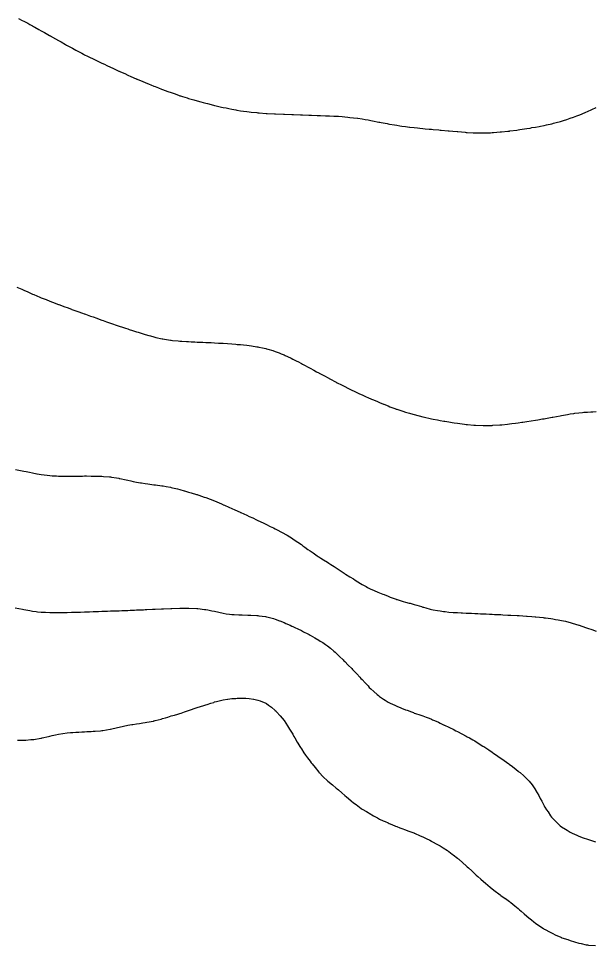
# Model space of a CAD drawing. Extents: x -717078 to -715000, y -984629 to -984000.
# Drawn here: x -716746.1 to -716679.7, y -984585.4 to -984478.5 of the extents above; entities that cross this region are included whole.
import ezdxf

# ---------------------------------------------------------------- set-up
doc = ezdxf.new("R2010")
doc.units = 0
doc.layers.add('buffer_B2_0_1_clip', color=7, linetype='Continuous')

msp = doc.modelspace()

# ---------------------------------------------------------------- linework, layer by layer
at = {"layer": 'buffer_B2_0_1_clip'}
for points in [[(-716746.12, -984478.5), (-716745.71, -984478.71), (-716745.5, -984478.81), (-716745.05, -984479.05), (-716744.83, -984479.17), (-716744.5, -984479.35), (-716744.4, -984479.4), (-716744.23, -984479.5), (-716743.76, -984479.76), (-716743.5, -984479.9), (-716743.11, -984480.11), (-716742.56, -984480.44), (-716742.5, -984480.47), (-716742.48, -984480.48), (-716742.45, -984480.5), (-716741.84, -984480.84), (-716741.5, -984481.04), (-716741.2, -984481.2), (-716740.69, -984481.5), (-716740.57, -984481.57), (-716740.5, -984481.6), (-716740.28, -984481.72), (-716739.91, -984481.91), (-716739.5, -984482.14), (-716739.26, -984482.26), (-716738.83, -984482.5), (-716738.61, -984482.61), (-716738.5, -984482.67), (-716738.17, -984482.83), (-716737.94, -984482.94), (-716737.5, -984483.16), (-716737.27, -984483.27), (-716736.82, -984483.5), (-716736.6, -984483.6), (-716736.5, -984483.65), (-716736.22, -984483.78), (-716735.92, -984483.92), (-716735.5, -984484.12), (-716735.24, -984484.24), (-716734.69, -984484.5), (-716734.56, -984484.56), (-716734.5, -984484.58), (-716734.35, -984484.65), (-716733.86, -984484.86), (-716733.5, -984485.02), (-716733.17, -984485.17), (-716732.55, -984485.45), (-716732.5, -984485.47), (-716732.48, -984485.48), (-716732.43, -984485.5), (-716731.77, -984485.77), (-716731.5, -984485.88), (-716731.06, -984486.06), (-716730.85, -984486.15), (-716730.5, -984486.29), (-716730.35, -984486.35), (-716729.98, -984486.5), (-716729.63, -984486.63), (-716729.5, -984486.68), (-716729.21, -984486.79), (-716728.9, -984486.9), (-716728.5, -984487.05), (-716728.16, -984487.16), (-716727.66, -984487.34), (-716727.5, -984487.4), (-716727.42, -984487.42), (-716727.19, -984487.5), (-716726.66, -984487.66), (-716726.5, -984487.71), (-716726.2, -984487.8), (-716725.89, -984487.89), (-716725.5, -984488), (-716725.11, -984488.11), (-716724.81, -984488.19), (-716724.5, -984488.28), (-716724.32, -984488.32), (-716723.64, -984488.5), (-716723.53, -984488.53), (-716723.5, -984488.53), (-716723.46, -984488.54), (-716722.71, -984488.71), (-716722.5, -984488.76), (-716722.18, -984488.82), (-716721.88, -984488.88), (-716721.5, -984488.96), (-716721.04, -984489.04), (-716720.94, -984489.06), (-716720.5, -984489.13), (-716720.17, -984489.17), (-716719.77, -984489.23), (-716719.5, -984489.27), (-716719.29, -984489.29), (-716718.65, -984489.35), (-716718.5, -984489.37), (-716718.37, -984489.37), (-716717.56, -984489.44), (-716717.5, -984489.44), (-716717.45, -984489.45), (-716716.59, -984489.5), (-716716.5, -984489.5), (-716716.5, -984489.51), (-716716.49, -984489.51), (-716715.55, -984489.55), (-716715.5, -984489.55), (-716715.45, -984489.55), (-716714.58, -984489.58), (-716714.5, -984489.58), (-716714.42, -984489.58), (-716713.61, -984489.61), (-716713.5, -984489.62), (-716713.38, -984489.62), (-716712.65, -984489.65), (-716712.5, -984489.65), (-716712.34, -984489.66), (-716711.68, -984489.68), (-716711.5, -984489.68), (-716711.31, -984489.69), (-716710.71, -984489.71), (-716710.5, -984489.72), (-716710.27, -984489.73), (-716709.75, -984489.75), (-716709.5, -984489.76), (-716709.22, -984489.78), (-716708.81, -984489.81), (-716708.5, -984489.84), (-716708.13, -984489.87), (-716707.9, -984489.9), (-716707.5, -984489.94), (-716707.01, -984490.01), (-716706.99, -984490.01), (-716706.5, -984490.08), (-716706.14, -984490.14), (-716705.8, -984490.2), (-716705.5, -984490.25), (-716705.3, -984490.3), (-716704.56, -984490.44), (-716704.5, -984490.46), (-716704.46, -984490.46), (-716704.28, -984490.5), (-716703.62, -984490.62), (-716703.5, -984490.65), (-716703.32, -984490.68), (-716702.77, -984490.77), (-716702.5, -984490.82), (-716702.13, -984490.87), (-716701.9, -984490.9), (-716701.5, -984490.96), (-716701.02, -984491.02), (-716700.97, -984491.03), (-716700.5, -984491.09), (-716700.12, -984491.12), (-716699.85, -984491.15), (-716699.5, -984491.18), (-716699.21, -984491.21), (-716698.75, -984491.25), (-716698.5, -984491.27), (-716698.29, -984491.29), (-716697.65, -984491.35), (-716697.5, -984491.36), (-716697.37, -984491.37), (-716696.55, -984491.45), (-716696.5, -984491.46), (-716696.46, -984491.46), (-716696.04, -984491.5), (-716695.54, -984491.54), (-716695.5, -984491.55), (-716695.45, -984491.55), (-716694.62, -984491.62), (-716694.5, -984491.63), (-716694.37, -984491.63), (-716693.67, -984491.67), (-716693.5, -984491.68), (-716693.32, -984491.68), (-716692.69, -984491.69), (-716692.5, -984491.7), (-716692.31, -984491.69), (-716691.67, -984491.67), (-716691.5, -984491.66), (-716691.35, -984491.65), (-716690.59, -984491.59), (-716690.5, -984491.59), (-716690.42, -984491.58), (-716689.7, -984491.5), (-716689.52, -984491.48), (-716689.5, -984491.48), (-716689.47, -984491.47), (-716688.64, -984491.36), (-716688.5, -984491.34), (-716688.32, -984491.32), (-716687.77, -984491.23), (-716687.5, -984491.19), (-716687.13, -984491.13), (-716686.91, -984491.09), (-716686.5, -984491.02), (-716686.06, -984490.94), (-716685.91, -984490.91), (-716685.5, -984490.83), (-716685.23, -984490.77), (-716684.63, -984490.63), (-716684.5, -984490.6), (-716684.42, -984490.58), (-716684.11, -984490.5), (-716683.63, -984490.37), (-716683.5, -984490.33), (-716683.25, -984490.25), (-716682.87, -984490.13), (-716682.5, -984490.01), (-716682.13, -984489.87), (-716681.74, -984489.74), (-716681.5, -984489.65), (-716681.39, -984489.61), (-716681.12, -984489.5), (-716680.69, -984489.31), (-716680.5, -984489.23), (-716680, -984489), (-716680, -984489), (-716679.5, -984488.77)], [(-716746.31, -984509.5), (-716745.74, -984509.74), (-716745.5, -984509.85), (-716745.04, -984510.04), (-716744.88, -984510.12), (-716744.5, -984510.29), (-716744.35, -984510.35), (-716744.01, -984510.5), (-716743.65, -984510.65), (-716743.5, -984510.71), (-716743.15, -984510.85), (-716742.93, -984510.93), (-716742.5, -984511.11), (-716742.21, -984511.21), (-716741.51, -984511.49), (-716741.5, -984511.49), (-716741.49, -984511.49), (-716741.48, -984511.5), (-716740.76, -984511.76), (-716740.5, -984511.85), (-716740.02, -984512.02), (-716739.95, -984512.05), (-716739.5, -984512.21), (-716739.29, -984512.29), (-716738.73, -984512.5), (-716738.56, -984512.56), (-716738.5, -984512.58), (-716738.38, -984512.62), (-716737.82, -984512.82), (-716737.5, -984512.93), (-716737.08, -984513.08), (-716736.82, -984513.18), (-716736.5, -984513.3), (-716736.35, -984513.35), (-716735.96, -984513.5), (-716735.62, -984513.62), (-716735.5, -984513.66), (-716735.27, -984513.73), (-716734.86, -984513.86), (-716734.5, -984513.98), (-716734.11, -984514.11), (-716733.78, -984514.22), (-716733.5, -984514.31), (-716733.36, -984514.36), (-716732.96, -984514.5), (-716732.61, -984514.61), (-716732.5, -984514.64), (-716732.3, -984514.7), (-716731.84, -984514.84), (-716731.5, -984514.95), (-716731.07, -984515.07), (-716730.88, -984515.12), (-716730.5, -984515.23), (-716730.28, -984515.28), (-716729.55, -984515.45), (-716729.5, -984515.46), (-716729.47, -984515.47), (-716729.27, -984515.5), (-716728.6, -984515.6), (-716728.5, -984515.62), (-716728.37, -984515.63), (-716727.69, -984515.69), (-716727.5, -984515.71), (-716727.27, -984515.73), (-716726.75, -984515.75), (-716726.5, -984515.77), (-716726.21, -984515.79), (-716725.8, -984515.8), (-716725.5, -984515.82), (-716725.16, -984515.84), (-716724.85, -984515.85), (-716724.5, -984515.86), (-716724.12, -984515.88), (-716723.89, -984515.89), (-716723.5, -984515.91), (-716723.06, -984515.94), (-716722.94, -984515.94), (-716722.5, -984515.97), (-716722, -984516), (-716722, -984516), (-716721.5, -984516.04), (-716721.07, -984516.07), (-716720.91, -984516.09), (-716720.5, -984516.12), (-716720.16, -984516.16), (-716719.8, -984516.2), (-716719.5, -984516.23), (-716719.26, -984516.26), (-716718.63, -984516.37), (-716718.5, -984516.39), (-716718.4, -984516.4), (-716717.97, -984516.5), (-716717.58, -984516.58), (-716717.5, -984516.6), (-716717.35, -984516.65), (-716716.8, -984516.8), (-716716.5, -984516.9), (-716716.07, -984517.07), (-716715.82, -984517.18), (-716715.5, -984517.31), (-716715.37, -984517.37), (-716715.11, -984517.5), (-716714.69, -984517.69), (-716714.5, -984517.78), (-716714.02, -984518.02), (-716713.92, -984518.08), (-716713.5, -984518.3), (-716713.37, -984518.37), (-716713.14, -984518.5), (-716712.72, -984518.72), (-716712.5, -984518.84), (-716712.07, -984519.07), (-716711.75, -984519.25), (-716711.5, -984519.39), (-716711.43, -984519.43), (-716711.29, -984519.5), (-716710.77, -984519.77), (-716710.5, -984519.92), (-716710.12, -984520.12), (-716709.58, -984520.42), (-716709.5, -984520.46), (-716709.48, -984520.48), (-716709.43, -984520.5), (-716708.8, -984520.8), (-716708.5, -984520.96), (-716708.13, -984521.13), (-716707.59, -984521.41), (-716707.5, -984521.46), (-716707.47, -984521.47), (-716707.41, -984521.5), (-716706.78, -984521.78), (-716706.5, -984521.91), (-716706.09, -984522.09), (-716705.76, -984522.24), (-716705.5, -984522.36), (-716705.4, -984522.4), (-716705.18, -984522.5), (-716704.7, -984522.7), (-716704.5, -984522.79), (-716704.02, -984522.98), (-716703.99, -984522.99), (-716703.5, -984523.2), (-716703.28, -984523.28), (-716702.71, -984523.5), (-716702.56, -984523.56), (-716702.5, -984523.58), (-716702.39, -984523.61), (-716701.8, -984523.8), (-716701.5, -984523.9), (-716701.04, -984524.04), (-716700.93, -984524.07), (-716700.5, -984524.2), (-716699.5, -984524.45), (-716699.46, -984524.46), (-716699.29, -984524.5), (-716698.64, -984524.64), (-716698.5, -984524.67), (-716698.29, -984524.71), (-716697.8, -984524.8), (-716697.5, -984524.86), (-716697.06, -984524.94), (-716696.95, -984524.95), (-716696.5, -984525.03), (-716696.1, -984525.1), (-716695.86, -984525.14), (-716695.5, -984525.2), (-716695.23, -984525.23), (-716694.7, -984525.3), (-716694.5, -984525.33), (-716694.35, -984525.35), (-716693.59, -984525.41), (-716693.5, -984525.42), (-716693.42, -984525.42), (-716692.55, -984525.45), (-716692.5, -984525.46), (-716692.46, -984525.46), (-716691.56, -984525.44), (-716691.5, -984525.44), (-716691.43, -984525.43), (-716690.62, -984525.38), (-716690.5, -984525.37), (-716690.36, -984525.36), (-716689.71, -984525.29), (-716689.5, -984525.26), (-716689.23, -984525.23), (-716688.82, -984525.18), (-716688.5, -984525.13), (-716688.07, -984525.07), (-716687.95, -984525.05), (-716687.5, -984524.98), (-716686.5, -984524.83), (-716686.21, -984524.79), (-716685.7, -984524.7), (-716685.5, -984524.67), (-716685.36, -984524.64), (-716684.57, -984524.5), (-716684.51, -984524.49), (-716684.5, -984524.49), (-716684.48, -984524.48), (-716683.67, -984524.33), (-716683.5, -984524.29), (-716683.25, -984524.25), (-716682.82, -984524.18), (-716682.5, -984524.12), (-716682.06, -984524.06), (-716681.96, -984524.04), (-716681.5, -984523.98), (-716681.06, -984523.94), (-716680.93, -984523.93), (-716680.5, -984523.9), (-716680.12, -984523.88), (-716679.87, -984523.87), (-716679.5, -984523.85)], [(-716746.46, -984530.54), (-716745.68, -984530.68), (-716745.5, -984530.72), (-716745.23, -984530.77), (-716744.85, -984530.85), (-716744.5, -984530.92), (-716744.02, -984531.02), (-716743.98, -984531.02), (-716743.5, -984531.11), (-716743.15, -984531.15), (-716742.81, -984531.19), (-716742.5, -984531.23), (-716742.24, -984531.24), (-716741.73, -984531.27), (-716741.5, -984531.28), (-716741.28, -984531.28), (-716740.71, -984531.29), (-716740.5, -984531.29), (-716739.5, -984531.28), (-716739.28, -984531.28), (-716738.72, -984531.28), (-716738.5, -984531.27), (-716738.27, -984531.27), (-716737.72, -984531.28), (-716737.5, -984531.28), (-716737.28, -984531.28), (-716736.7, -984531.3), (-716736.5, -984531.31), (-716736.32, -984531.32), (-716735.62, -984531.38), (-716735.5, -984531.39), (-716735.41, -984531.41), (-716734.8, -984531.5), (-716734.54, -984531.54), (-716734.5, -984531.55), (-716734.44, -984531.56), (-716733.72, -984531.72), (-716733.5, -984531.76), (-716733.17, -984531.83), (-716732.9, -984531.9), (-716732.5, -984531.98), (-716732.06, -984532.06), (-716731.92, -984532.08), (-716731.5, -984532.15), (-716731.19, -984532.19), (-716730.74, -984532.26), (-716730.5, -984532.29), (-716730.31, -984532.31), (-716729.59, -984532.41), (-716729.5, -984532.42), (-716729.43, -984532.43), (-716729.07, -984532.5), (-716728.58, -984532.58), (-716728.5, -984532.6), (-716728.37, -984532.63), (-716727.77, -984532.77), (-716727.5, -984532.84), (-716727.03, -984532.97), (-716726.99, -984532.99), (-716726.5, -984533.13), (-716726.21, -984533.21), (-716725.6, -984533.4), (-716725.5, -984533.43), (-716725.45, -984533.45), (-716725.31, -984533.5), (-716724.7, -984533.7), (-716724.5, -984533.77), (-716723.5, -984534.16), (-716723.26, -984534.26), (-716722.72, -984534.5), (-716722.56, -984534.56), (-716722.5, -984534.59), (-716722.35, -984534.65), (-716721.86, -984534.86), (-716721.5, -984535.02), (-716721.17, -984535.17), (-716720.54, -984535.46), (-716720.5, -984535.48), (-716720.49, -984535.49), (-716720.46, -984535.5), (-716719.8, -984535.8), (-716719.5, -984535.94), (-716719.11, -984536.11), (-716718.67, -984536.33), (-716718.5, -984536.41), (-716718.44, -984536.44), (-716718.32, -984536.5), (-716717.76, -984536.76), (-716717.5, -984536.89), (-716717.09, -984537.09), (-716716.73, -984537.27), (-716716.5, -984537.39), (-716716.43, -984537.43), (-716716.29, -984537.5), (-716715.77, -984537.77), (-716715.12, -984538.12), (-716714.53, -984538.5), (-716714.51, -984538.51), (-716714.5, -984538.52), (-716714.45, -984538.55), (-716713.9, -984538.9), (-716713.5, -984539.19), (-716713.32, -984539.32), (-716713.1, -984539.5), (-716712.74, -984539.74), (-716712.5, -984539.91), (-716712.15, -984540.15), (-716711.66, -984540.5), (-716711.56, -984540.56), (-716711.5, -984540.6), (-716711.25, -984540.75), (-716710.94, -984540.94), (-716710.5, -984541.23), (-716710.33, -984541.33), (-716710.11, -984541.5), (-716709.73, -984541.73), (-716709.5, -984541.89), (-716709.12, -984542.12), (-716708.57, -984542.5), (-716708.53, -984542.53), (-716708.5, -984542.55), (-716708.39, -984542.61), (-716707.9, -984542.9), (-716707.5, -984543.16), (-716707.29, -984543.29), (-716706.98, -984543.5), (-716706.68, -984543.68), (-716706.5, -984543.79), (-716706.04, -984544.04), (-716705.87, -984544.13), (-716705.5, -984544.33), (-716705.38, -984544.38), (-716705.12, -984544.5), (-716704.68, -984544.68), (-716704.5, -984544.76), (-716704.09, -984544.91), (-716703.96, -984544.96), (-716703.5, -984545.15), (-716703.24, -984545.24), (-716702.58, -984545.5), (-716702.52, -984545.52), (-716702.5, -984545.53), (-716702.46, -984545.54), (-716701.74, -984545.74), (-716701.5, -984545.82), (-716701.06, -984545.94), (-716700.96, -984545.96), (-716700.5, -984546.1), (-716700.19, -984546.19), (-716699.65, -984546.35), (-716699.5, -984546.4), (-716699.42, -984546.42), (-716699.15, -984546.5), (-716698.63, -984546.63), (-716698.5, -984546.67), (-716698.29, -984546.71), (-716697.8, -984546.8), (-716697.5, -984546.85), (-716697.1, -984546.9), (-716696.92, -984546.92), (-716696.5, -984546.97), (-716696.01, -984547.01), (-716695.99, -984547.01), (-716695.5, -984547.04), (-716695.06, -984547.06), (-716694.93, -984547.07), (-716694.5, -984547.1), (-716694.11, -984547.11), (-716693.88, -984547.12), (-716693.5, -984547.14), (-716693.15, -984547.15), (-716692.83, -984547.17), (-716692.5, -984547.18), (-716692.19, -984547.19), (-716691.79, -984547.21), (-716691.5, -984547.23), (-716691.24, -984547.24), (-716690.73, -984547.27), (-716690.5, -984547.27), (-716690.28, -984547.28), (-716689.68, -984547.32), (-716689.5, -984547.33), (-716689.33, -984547.33), (-716688.62, -984547.38), (-716688.39, -984547.39), (-716687.55, -984547.45), (-716687.5, -984547.45), (-716687.46, -984547.46), (-716686.91, -984547.5), (-716686.53, -984547.53), (-716686.5, -984547.53), (-716686.46, -984547.54), (-716685.62, -984547.62), (-716685.5, -984547.63), (-716685.35, -984547.65), (-716684.72, -984547.72), (-716684.5, -984547.76), (-716684.18, -984547.82), (-716683.87, -984547.87), (-716683.5, -984547.94), (-716683.04, -984548.04), (-716682.92, -984548.08), (-716682.5, -984548.18), (-716682.25, -984548.25), (-716681.51, -984548.49), (-716681.5, -984548.49), (-716681.49, -984548.49), (-716681.47, -984548.5), (-716680.74, -984548.74), (-716680.5, -984548.82), (-716680.01, -984548.99), (-716679.99, -984548.99), (-716679.5, -984549.17)], [(-716746.49, -984546.5), (-716745.65, -984546.65), (-716745.5, -984546.68), (-716745.29, -984546.71), (-716744.81, -984546.81), (-716744.5, -984546.86), (-716744.1, -984546.9), (-716743.93, -984546.93), (-716743.5, -984546.97), (-716743, -984547), (-716743, -984547), (-716742.5, -984547.02), (-716742.02, -984547.02), (-716741.98, -984547.02), (-716741.5, -984547.03), (-716741.02, -984547.02), (-716740.98, -984547.02), (-716740.5, -984547.01), (-716740, -984547), (-716740, -984547), (-716739.5, -984546.98), (-716739.03, -984546.97), (-716738.97, -984546.97), (-716738.5, -984546.96), (-716738.06, -984546.94), (-716737.94, -984546.94), (-716737.5, -984546.92), (-716737.09, -984546.91), (-716736.9, -984546.9), (-716736.5, -984546.89), (-716736.13, -984546.87), (-716735.87, -984546.87), (-716735.5, -984546.85), (-716735.16, -984546.84), (-716734.83, -984546.83), (-716734.5, -984546.82), (-716734.2, -984546.8), (-716733.79, -984546.79), (-716733.5, -984546.78), (-716733.24, -984546.76), (-716732.75, -984546.75), (-716732.5, -984546.73), (-716732.28, -984546.72), (-716731.7, -984546.7), (-716731.5, -984546.69), (-716731.32, -984546.68), (-716730.65, -984546.65), (-716730.5, -984546.64), (-716730.36, -984546.64), (-716729.61, -984546.61), (-716729.5, -984546.6), (-716729.41, -984546.59), (-716728.56, -984546.56), (-716728.5, -984546.56), (-716728.44, -984546.56), (-716727.53, -984546.53), (-716727.5, -984546.53), (-716727.47, -984546.53), (-716726.53, -984546.53), (-716726.5, -984546.53), (-716726.47, -984546.53), (-716725.57, -984546.57), (-716725.5, -984546.57), (-716725.42, -984546.58), (-716724.67, -984546.67), (-716724.5, -984546.68), (-716724.27, -984546.73), (-716723.82, -984546.82), (-716723.5, -984546.88), (-716723, -984547), (-716723, -984547), (-716722.5, -984547.11), (-716722.16, -984547.16), (-716721.79, -984547.21), (-716721.5, -984547.25), (-716721.26, -984547.26), (-716720.71, -984547.29), (-716720.5, -984547.31), (-716720.31, -984547.31), (-716719.67, -984547.33), (-716719.5, -984547.34), (-716719.34, -984547.34), (-716718.62, -984547.38), (-716718.5, -984547.39), (-716718.4, -984547.4), (-716717.65, -984547.5), (-716717.52, -984547.52), (-716717.5, -984547.52), (-716717.47, -984547.53), (-716716.72, -984547.72), (-716716.5, -984547.78), (-716716.02, -984547.98), (-716715.99, -984547.99), (-716715.5, -984548.18), (-716715.28, -984548.28), (-716714.79, -984548.5), (-716714.59, -984548.59), (-716714.5, -984548.63), (-716714.25, -984548.75), (-716713.92, -984548.92), (-716713.5, -984549.12), (-716713.24, -984549.24), (-716712.74, -984549.5), (-716712.58, -984549.58), (-716712.5, -984549.63), (-716712.2, -984549.8), (-716711.94, -984549.94), (-716711.5, -984550.21), (-716711.32, -984550.32), (-716711.03, -984550.5), (-716710.71, -984550.71), (-716710.5, -984550.87), (-716710.15, -984551.15), (-716709.74, -984551.5), (-716709.61, -984551.61), (-716709.5, -984551.71), (-716709.1, -984552.1), (-716708.68, -984552.5), (-716708.59, -984552.59), (-716708.5, -984552.69), (-716708.09, -984553.09), (-716707.69, -984553.5), (-716707.6, -984553.6), (-716707.5, -984553.71), (-716707.11, -984554.11), (-716706.74, -984554.5), (-716706.63, -984554.63), (-716706.5, -984554.77), (-716706.14, -984555.14), (-716705.81, -984555.5), (-716705.66, -984555.66), (-716705.5, -984555.82), (-716705.14, -984556.14), (-716704.76, -984556.5), (-716704.62, -984556.62), (-716704.5, -984556.72), (-716704.03, -984557.03), (-716703.85, -984557.15), (-716703.5, -984557.38), (-716703.42, -984557.42), (-716703.24, -984557.5), (-716702.73, -984557.73), (-716702.5, -984557.84), (-716702.03, -984558.03), (-716701.94, -984558.06), (-716701.5, -984558.24), (-716701.31, -984558.31), (-716700.81, -984558.5), (-716700.58, -984558.58), (-716700.5, -984558.62), (-716700.33, -984558.67), (-716699.83, -984558.83), (-716699.5, -984558.95), (-716699.1, -984559.1), (-716698.77, -984559.23), (-716698.5, -984559.33), (-716698.39, -984559.39), (-716698.13, -984559.5), (-716697.69, -984559.69), (-716697.5, -984559.78), (-716697.01, -984560.01), (-716696.98, -984560.02), (-716696.5, -984560.25), (-716696.33, -984560.33), (-716696.01, -984560.5), (-716695.67, -984560.67), (-716695.5, -984560.76), (-716695.01, -984561.01), (-716694.98, -984561.02), (-716694.5, -984561.28), (-716694.36, -984561.36), (-716694.11, -984561.5), (-716693.72, -984561.72), (-716693.5, -984561.85), (-716693.09, -984562.09), (-716692.56, -984562.44), (-716692.5, -984562.48), (-716692.49, -984562.49), (-716692.47, -984562.5), (-716691.88, -984562.88), (-716691.5, -984563.15), (-716691.29, -984563.29), (-716690.99, -984563.5), (-716690.7, -984563.7), (-716690.5, -984563.84), (-716690.1, -984564.1), (-716689.56, -984564.5), (-716689.53, -984564.53), (-716689.5, -984564.55), (-716689.32, -984564.68), (-716688.95, -984564.95), (-716688.5, -984565.32), (-716688.4, -984565.4), (-716688.28, -984565.5), (-716687.86, -984565.86), (-716687.5, -984566.22), (-716687.35, -984566.35), (-716687.22, -984566.5), (-716686.89, -984566.89), (-716686.5, -984567.49), (-716686.5, -984567.5), (-716686.5, -984567.5), (-716686.49, -984567.51), (-716686.12, -984568.12), (-716685.95, -984568.5), (-716685.78, -984568.78), (-716685.5, -984569.33), (-716685.44, -984569.44), (-716685.41, -984569.5), (-716685.22, -984569.78), (-716685.04, -984570.04), (-716684.76, -984570.5), (-716684.64, -984570.64), (-716684.5, -984570.8), (-716684.15, -984571.15), (-716683.8, -984571.5), (-716683.64, -984571.64), (-716683.5, -984571.75), (-716683.03, -984572.03), (-716682.85, -984572.15), (-716682.5, -984572.37), (-716682.41, -984572.41), (-716682.25, -984572.5), (-716681.73, -984572.73), (-716681.5, -984572.83), (-716681.01, -984573.01), (-716680.99, -984573.01), (-716680.5, -984573.19), (-716680.27, -984573.27), (-716679.57, -984573.5)], [(-716746.23, -984561.77), (-716745.76, -984561.76), (-716745.5, -984561.75), (-716745.26, -984561.74), (-716744.69, -984561.69), (-716744.5, -984561.68), (-716744.34, -984561.66), (-716743.53, -984561.53), (-716743.5, -984561.53), (-716743.48, -984561.52), (-716743.38, -984561.5), (-716742.67, -984561.33), (-716742.5, -984561.28), (-716742.22, -984561.22), (-716741.86, -984561.14), (-716741.5, -984561.06), (-716741.01, -984560.99), (-716740.99, -984560.99), (-716740.5, -984560.92), (-716740.12, -984560.88), (-716739.87, -984560.87), (-716739.5, -984560.84), (-716739.18, -984560.82), (-716738.8, -984560.8), (-716738.5, -984560.79), (-716738.23, -984560.77), (-716737.75, -984560.75), (-716737.5, -984560.73), (-716737.29, -984560.71), (-716736.66, -984560.66), (-716736.5, -984560.64), (-716736.38, -984560.62), (-716735.55, -984560.5), (-716735.51, -984560.49), (-716735.5, -984560.49), (-716735.49, -984560.49), (-716734.69, -984560.31), (-716734.5, -984560.25), (-716733.5, -984560.04), (-716733.04, -984559.96), (-716732.95, -984559.95), (-716732.5, -984559.88), (-716732.18, -984559.82), (-716731.77, -984559.77), (-716731.5, -984559.73), (-716731.31, -984559.69), (-716730.55, -984559.55), (-716730.5, -984559.54), (-716730.47, -984559.53), (-716730.35, -984559.5), (-716729.68, -984559.32), (-716729.5, -984559.26), (-716729.16, -984559.16), (-716728.91, -984559.09), (-716728.5, -984558.96), (-716728.14, -984558.86), (-716727.74, -984558.74), (-716727.5, -984558.67), (-716727.37, -984558.63), (-716726.98, -984558.5), (-716726.62, -984558.38), (-716726.5, -984558.33), (-716725.5, -984557.99), (-716725.12, -984557.88), (-716724.76, -984557.76), (-716724.5, -984557.68), (-716724.36, -984557.64), (-716723.94, -984557.5), (-716723.61, -984557.39), (-716723.5, -984557.35), (-716723.3, -984557.3), (-716722.82, -984557.18), (-716722.5, -984557.1), (-716722.03, -984557.03), (-716721.98, -984557.02), (-716721.5, -984556.95), (-716721.07, -984556.93), (-716720.92, -984556.92), (-716720.5, -984556.9), (-716720.08, -984556.92), (-716719.92, -984556.92), (-716719.5, -984556.94), (-716719.03, -984557.03), (-716718.96, -984557.04), (-716718.5, -984557.13), (-716718.23, -984557.23), (-716717.59, -984557.5), (-716717.53, -984557.53), (-716717.5, -984557.54), (-716717.3, -984557.7), (-716716.96, -984557.96), (-716716.5, -984558.34), (-716716.42, -984558.42), (-716716.35, -984558.5), (-716715.96, -984558.96), (-716715.5, -984559.5), (-716715.11, -984560.11), (-716714.86, -984560.5), (-716714.72, -984560.72), (-716714.5, -984561.07), (-716714.35, -984561.35), (-716714.26, -984561.5), (-716713.97, -984561.97), (-716713.91, -984562.09), (-716713.67, -984562.5), (-716713.6, -984562.6), (-716713.5, -984562.76), (-716713.2, -984563.2), (-716713.01, -984563.5), (-716712.79, -984563.79), (-716712.5, -984564.19), (-716712.36, -984564.36), (-716712.26, -984564.5), (-716711.92, -984564.92), (-716711.5, -984565.45), (-716711.48, -984565.48), (-716711.46, -984565.5), (-716710.98, -984565.98), (-716710.5, -984566.45), (-716710.47, -984566.47), (-716710.44, -984566.5), (-716709.91, -984566.91), (-716709.5, -984567.28), (-716709.38, -984567.38), (-716709.23, -984567.5), (-716708.83, -984567.83), (-716708.5, -984568.13), (-716708.3, -984568.3), (-716708.07, -984568.5), (-716707.76, -984568.76), (-716707.5, -984568.97), (-716707.19, -984569.19), (-716706.79, -984569.5), (-716706.62, -984569.62), (-716706.5, -984569.7), (-716706, -984570), (-716705.5, -984570.31), (-716705.38, -984570.38), (-716705.16, -984570.5), (-716704.73, -984570.73), (-716704.5, -984570.85), (-716704.05, -984571.05), (-716703.85, -984571.15), (-716703.5, -984571.31), (-716703.37, -984571.37), (-716703.05, -984571.5), (-716702.66, -984571.66), (-716702.5, -984571.73), (-716702.15, -984571.85), (-716701.93, -984571.93), (-716701.5, -984572.09), (-716701.2, -984572.2), (-716700.54, -984572.46), (-716700.5, -984572.48), (-716700.48, -984572.48), (-716700.45, -984572.5), (-716699.79, -984572.79), (-716699.5, -984572.92), (-716699.11, -984573.11), (-716698.69, -984573.31), (-716698.5, -984573.4), (-716698.44, -984573.44), (-716697.79, -984573.79), (-716697.5, -984573.96), (-716697.16, -984574.16), (-716696.65, -984574.5), (-716696.56, -984574.56), (-716696.5, -984574.6), (-716696.09, -984574.91), (-716695.99, -984574.99), (-716695.5, -984575.37), (-716695.43, -984575.43), (-716695.35, -984575.5), (-716694.89, -984575.89), (-716694.5, -984576.24), (-716694.37, -984576.37), (-716694.22, -984576.5), (-716693.84, -984576.84), (-716693.5, -984577.16), (-716693.32, -984577.32), (-716693.14, -984577.5), (-716692.8, -984577.8), (-716692.5, -984578.06), (-716692.27, -984578.27), (-716692.01, -984578.5), (-716691.73, -984578.73), (-716691.5, -984578.9), (-716691.16, -984579.16), (-716690.72, -984579.5), (-716690.59, -984579.59), (-716690.5, -984579.66), (-716690.01, -984580.01), (-716689.96, -984580.04), (-716689.5, -984580.38), (-716689.43, -984580.43), (-716689.35, -984580.5), (-716688.87, -984580.87), (-716688.5, -984581.18), (-716688.33, -984581.33), (-716688.13, -984581.5), (-716687.79, -984581.79), (-716687.5, -984582.04), (-716687.25, -984582.25), (-716686.96, -984582.5), (-716686.7, -984582.7), (-716686.5, -984582.86), (-716686.13, -984583.13), (-716685.59, -984583.5), (-716685.53, -984583.53), (-716685.5, -984583.55), (-716685.39, -984583.61), (-716684.88, -984583.88), (-716684.5, -984584.07), (-716684.21, -984584.21), (-716683.56, -984584.5), (-716683.52, -984584.52), (-716683.5, -984584.53), (-716683.46, -984584.54), (-716682.77, -984584.77), (-716682.5, -984584.86), (-716682.01, -984585.01), (-716681.99, -984585.01), (-716681.5, -984585.16), (-716681.22, -984585.22), (-716680.65, -984585.35), (-716680.5, -984585.38), (-716680.39, -984585.39), (-716679.56, -984585.44)]]:
    msp.add_lwpolyline(points, dxfattribs=at)

doc.saveas('drawing.dxf')
